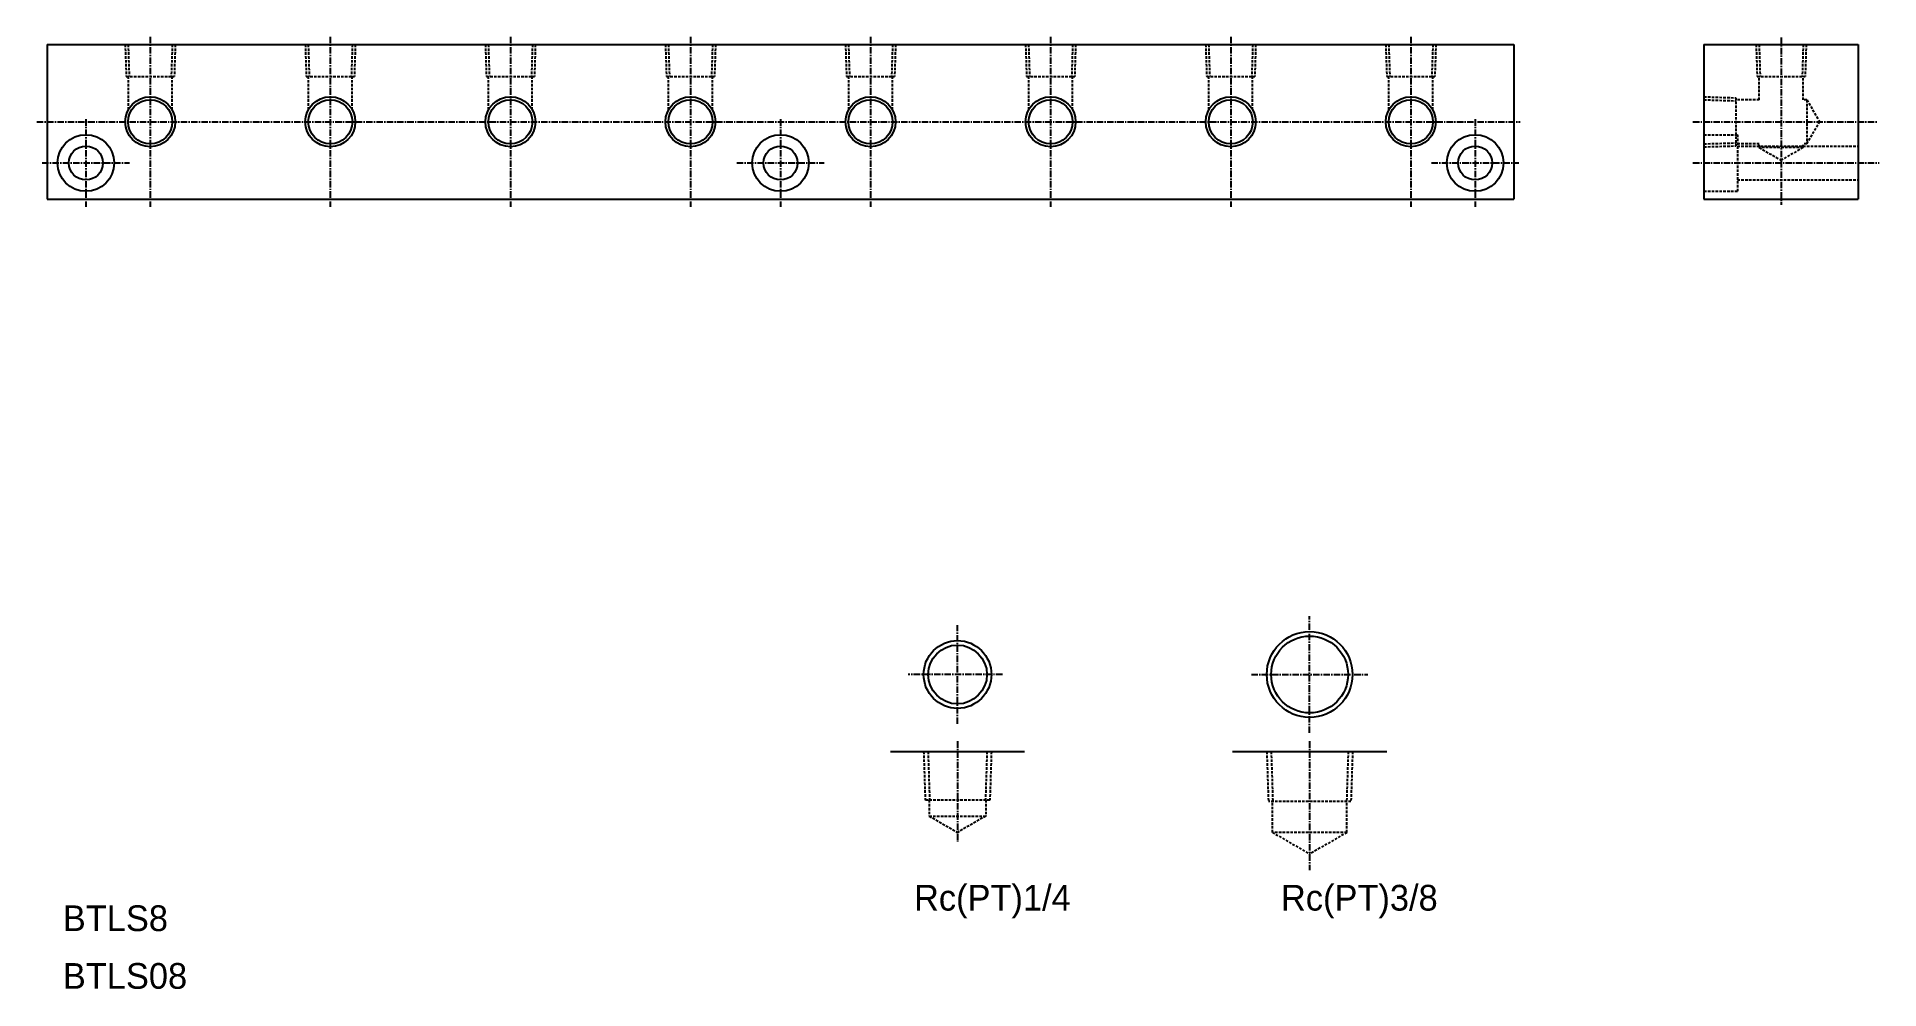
# Model space of a CAD drawing. Extents: x 911 to 1269, y 1935 to 2120.
import ezdxf
from ezdxf.enums import TextEntityAlignment as Align

# ---------------------------------------------------------------- set-up
doc = ezdxf.new("R2010")
doc.units = 0
doc.linetypes.add('CENTER', pattern=[2, 1.25, -0.25, 0.25, -0.25])
doc.linetypes.add('DASHED', pattern=[0.75, 0.5, -0.25])
doc.layers.get('0').update_dxf_attribs({"linetype": 'CONTINUOUS'})
doc.layers.add('CENTER', color=1, linetype='CENTER')

msp = doc.modelspace()

# ---------------------------------------------------------------- linework, layer by layer
at = {"color": 7, "linetype": 'CONTINUOUS'}
for p, q in [((912.56, 2118.3), (1197.56, 2118.3)), ((912.56, 2118.3), (912.56, 2088.3)), ((1197.56, 2118.3), (1197.56, 2088.3)), ((1234.54, 2118.3), (1234.54, 2088.3)), ((1234.54, 2118.3), (1264.54, 2118.3)), ((1264.54, 2118.3), (1264.54, 2088.3)), ((912.56, 2088.3), (1197.56, 2088.3)), ((1234.54, 2088.3), (1264.54, 2088.3)), ((1102.46, 1980.92), (1076.46, 1980.92)), ((1172.9, 1980.92), (1142.9, 1980.92))]:
    msp.add_line(p, q, dxfattribs=at)
at = {"color": 3, "linetype": 'DASHED'}
for p, q in [((927.69, 2118.3), (927.89, 2112.1)), ((928.27, 2118.3), (928.47, 2112.1)), ((936.84, 2118.3), (936.64, 2112.1)), ((937.42, 2118.3), (937.23, 2112.1)), ((962.69, 2118.3), (962.89, 2112.1)), ((963.27, 2118.3), (963.47, 2112.1)), ((971.84, 2118.3), (971.64, 2112.1)), ((972.42, 2118.3), (972.23, 2112.1)), ((997.69, 2118.3), (997.89, 2112.1)), ((998.27, 2118.3), (998.47, 2112.1)), ((1006.84, 2118.3), (1006.64, 2112.1)), ((1007.42, 2118.3), (1007.23, 2112.1)), ((1032.69, 2118.3), (1032.89, 2112.1)), ((1033.27, 2118.3), (1033.47, 2112.1)), ((1041.84, 2118.3), (1041.64, 2112.1)), ((1042.42, 2118.3), (1042.23, 2112.1)), ((1067.69, 2118.3), (1067.89, 2112.1)), ((1068.27, 2118.3), (1068.47, 2112.1)), ((1076.84, 2118.3), (1076.64, 2112.1)), ((1077.42, 2118.3), (1077.23, 2112.1)), ((1102.69, 2118.3), (1102.89, 2112.1)), ((1103.27, 2118.3), (1103.47, 2112.1)), ((1111.84, 2118.3), (1111.64, 2112.1)), ((1112.42, 2118.3), (1112.23, 2112.1)), ((1137.69, 2118.3), (1137.89, 2112.1)), ((1138.27, 2118.3), (1138.47, 2112.1)), ((1146.84, 2118.3), (1146.64, 2112.1)), ((1147.42, 2118.3), (1147.23, 2112.1)), ((1172.69, 2118.3), (1172.89, 2112.1)), ((1173.27, 2118.3), (1173.47, 2112.1)), ((1181.84, 2118.3), (1181.64, 2112.1)), ((1182.42, 2118.3), (1182.23, 2112.1)), ((1244.67, 2118.3), (1244.87, 2112.1)), ((1245.26, 2118.3), (1245.45, 2112.1)), ((1253.82, 2118.3), (1253.63, 2112.1)), ((1254.4, 2118.3), (1254.21, 2112.1)), ((927.89, 2112.1), (937.23, 2112.1)), ((928.31, 2105.67), (928.31, 2112.1)), ((936.81, 2105.67), (936.81, 2112.1)), ((962.89, 2112.1), (972.23, 2112.1)), ((963.31, 2105.67), (963.31, 2112.1)), ((971.81, 2105.67), (971.81, 2112.1)), ((997.89, 2112.1), (1007.23, 2112.1)), ((998.31, 2105.67), (998.31, 2112.1)), ((1006.81, 2105.67), (1006.81, 2112.1)), ((1032.89, 2112.1), (1042.23, 2112.1)), ((1033.31, 2105.67), (1033.31, 2112.1)), ((1041.81, 2105.67), (1041.81, 2112.1)), ((1067.89, 2112.1), (1077.23, 2112.1)), ((1068.31, 2105.67), (1068.31, 2112.1)), ((1076.81, 2105.67), (1076.81, 2112.1)), ((1102.89, 2112.1), (1112.23, 2112.1)), ((1103.31, 2105.67), (1103.31, 2112.1)), ((1111.81, 2105.67), (1111.81, 2112.1)), ((1137.89, 2112.1), (1147.23, 2112.1)), ((1138.31, 2105.67), (1138.31, 2112.1)), ((1146.81, 2105.67), (1146.81, 2112.1)), ((1172.89, 2112.1), (1182.23, 2112.1)), ((1173.31, 2105.67), (1173.31, 2112.1)), ((1181.81, 2105.67), (1181.81, 2112.1)), ((1244.87, 2112.1), (1254.21, 2112.1)), ((1245.29, 2107.55), (1245.29, 2112.1)), ((1253.79, 2107.55), (1253.79, 2112.1)), ((1234.54, 2108.16), (1240.74, 2107.97)), ((1234.54, 2107.58), (1240.74, 2107.39)), ((1240.74, 2107.97), (1240.74, 2098.63)), ((1245.29, 2107.55), (1240.74, 2107.55)), ((1254.54, 2107.55), (1253.79, 2107.55)), ((1254.54, 2107.55), (1254.54, 2099.05)), ((1254.54, 2107.55), (1256.99, 2103.3)), ((1254.54, 2099.05), (1256.99, 2103.3)), ((1234.54, 2100.8), (1241.04, 2100.8)), ((1234.54, 2099.02), (1240.74, 2099.21)), ((1234.54, 2098.44), (1240.74, 2098.63)), ((1245.29, 2099.05), (1240.74, 2099.05)), ((1241.04, 2100.8), (1241.04, 2089.8)), ((1241.04, 2098.6), (1264.54, 2098.6)), ((1245.29, 2098.3), (1245.29, 2099.05)), ((1253.79, 2098.3), (1245.29, 2098.3)), ((1245.29, 2098.3), (1249.54, 2095.85)), ((1253.79, 2098.3), (1249.54, 2095.85)), ((1254.54, 2099.05), (1253.79, 2099.05)), ((1253.79, 2098.3), (1253.79, 2099.05)), ((1241.04, 2092), (1264.54, 2092)), ((1234.54, 2089.8), (1241.04, 2089.8)), ((1082.88, 1980.92), (1083.18, 1971.52)), ((1083.74, 1980.92), (1084.03, 1971.52)), ((1095.18, 1980.92), (1094.89, 1971.52)), ((1096.04, 1980.92), (1095.75, 1971.52)), ((1149.57, 1980.92), (1149.88, 1971.22)), ((1150.43, 1980.92), (1150.73, 1971.22)), ((1165.38, 1980.92), (1165.08, 1971.22)), ((1166.24, 1980.92), (1165.93, 1971.22)), ((1095.75, 1971.52), (1083.18, 1971.52)), ((1083.96, 1971.52), (1083.96, 1968.42)), ((1094.96, 1971.52), (1094.96, 1968.42)), ((1165.93, 1971.22), (1149.88, 1971.22)), ((1150.65, 1965.24), (1150.65, 1971.22)), ((1165.15, 1965.24), (1165.15, 1971.22)), ((1083.96, 1968.42), (1089.46, 1965.24)), ((1083.96, 1968.42), (1094.96, 1968.42)), ((1094.96, 1968.42), (1089.46, 1965.24)), ((1165.15, 1965.24), (1150.65, 1965.24)), ((1150.65, 1965.24), (1157.9, 1961.05)), ((1165.15, 1965.24), (1157.9, 1961.05))]:
    msp.add_line(p, q, dxfattribs=at)
for p, q in [((1234.54, 2110.8), (1234.54, 2110.8)), ((1234.54, 2103.3), (1234.54, 2103.3))]:
    msp.add_line(p, q)
at = {"color": 3, "linetype": 'CONTINUOUS'}
for centre, radius in [((932.56, 2103.3), 4.86), ((967.56, 2103.3), 4.86), ((1002.56, 2103.3), 4.86), ((1037.56, 2103.3), 4.86), ((1072.56, 2103.3), 4.86), ((1107.56, 2103.3), 4.86), ((1142.56, 2103.3), 4.86), ((1177.56, 2103.3), 4.86), ((1089.46, 1995.92), 6.58), ((1157.9, 1995.92), 8.33)]:
    msp.add_circle(centre, radius, dxfattribs=at)
at = {"color": 7, "linetype": 'CONTINUOUS'}
for centre, radius in [((932.56, 2103.3), 4.28), ((967.56, 2103.3), 4.28), ((1002.56, 2103.3), 4.28), ((1037.56, 2103.3), 4.28), ((1072.56, 2103.3), 4.28), ((1107.56, 2103.3), 4.28), ((1142.56, 2103.3), 4.28), ((1177.56, 2103.3), 4.28), ((920.06, 2095.3), 5.5), ((920.06, 2095.3), 3.3), ((1055.06, 2095.3), 5.5), ((1055.06, 2095.3), 3.3), ((1190.06, 2095.3), 5.5), ((1190.06, 2095.3), 3.3), ((1089.46, 1995.92), 5.72), ((1157.9, 1995.92), 7.47)]:
    msp.add_circle(centre, radius, dxfattribs=at)
at = {"layer": 'CENTER', "color": 1, "linetype": 'CENTER'}
for p, q in [((932.56, 2119.81), (932.56, 2086.8)), ((967.56, 2119.81), (967.56, 2086.8)), ((1002.56, 2119.81), (1002.56, 2086.8)), ((1037.56, 2119.81), (1037.56, 2086.8)), ((1072.56, 2119.81), (1072.56, 2086.8)), ((1107.56, 2119.81), (1107.56, 2086.8)), ((1142.56, 2119.81), (1142.56, 2086.8)), ((1177.56, 2119.81), (1177.56, 2086.8)), ((1249.54, 2119.66), (1249.54, 2087.14)), ((910.52, 2103.3), (1198.84, 2103.3)), ((920.06, 2103.8), (920.06, 2086.8)), ((1055.06, 2103.8), (1055.06, 2086.8)), ((1190.06, 2103.8), (1190.06, 2086.8)), ((1232.4, 2103.3), (1268.15, 2103.3)), ((911.56, 2095.3), (928.56, 2095.3)), ((1046.56, 2095.3), (1063.56, 2095.3)), ((1181.56, 2095.3), (1198.56, 2095.3)), ((1232.4, 2095.3), (1268.59, 2095.3)), ((1089.46, 1986.34), (1089.46, 2005.49)), ((1157.9, 1984.58), (1157.9, 2007.25)), ((1098.18, 1995.92), (1079.88, 1995.92)), ((1146.57, 1995.92), (1169.24, 1995.92)), ((1089.46, 1982.95), (1089.46, 1963.42)), ((1157.9, 1982.95), (1157.9, 1957.92))]:
    msp.add_line(p, q, dxfattribs=at)

# ---------------------------------------------------------------- texts
at = {"color": 7, "linetype": 'CONTINUOUS'}
for s, p in [('Rc(PT)1/4', (1111.47, 1952.55)), ('Rc(PT)3/8', (1182.79, 1952.55))]:
    msp.add_text(s, height=5, dxfattribs=at).set_placement(p, align=Align.MIDDLE_RIGHT)
for s, p in [('BTLS8', (915.57, 1946.07)), ('BTLS08', (915.57, 1934.86))]:
    msp.add_text(s, height=5, dxfattribs=at).set_placement(p)

doc.saveas('drawing.dxf')
